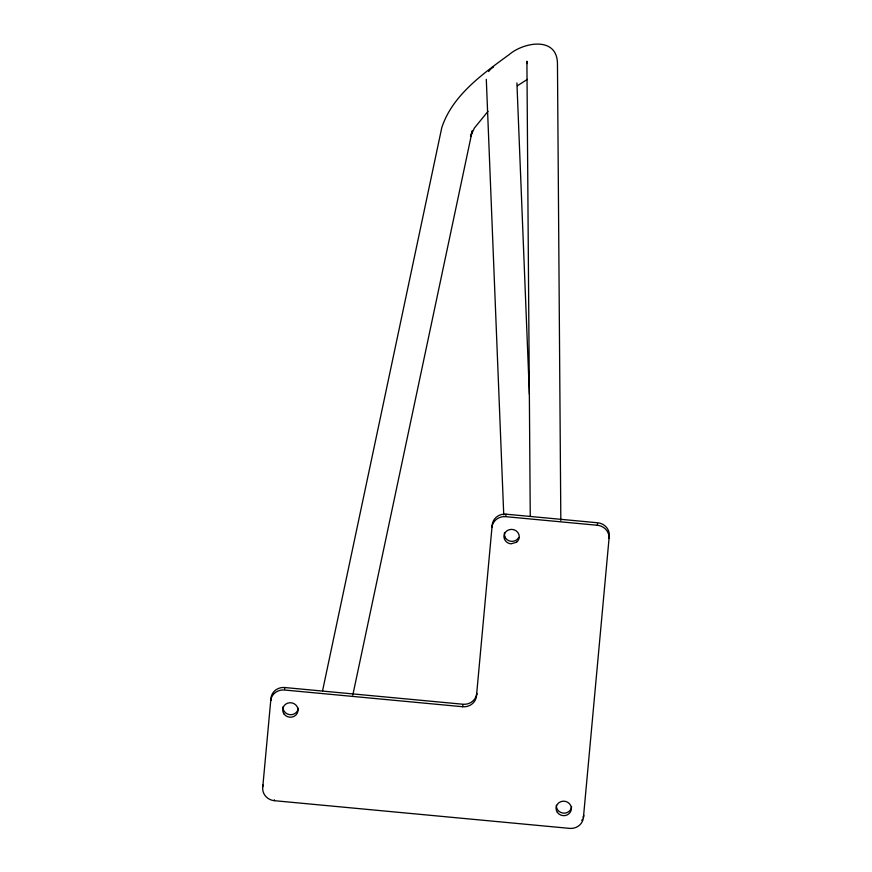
<?xml version="1.0" encoding="UTF-8"?>
<svg xmlns="http://www.w3.org/2000/svg" width="872" height="872" viewBox="0 0 872 872"><rect width="100%" height="100%" fill="white"/><g stroke="black" fill="none" stroke-linecap="round" stroke-linejoin="round"><path stroke-width="1.31" d="M476.581 695.071L476.766 693.404A12.786 12.077 6.4 0 1 462.934 704.238L284.773 687.528A12.786 12.077 6.4 0 0 270.941 698.363L262.723 787.46A12.786 12.077 6.4 0 0 274.353 800.681L569.59 828.378A12.786 12.077 6.4 0 0 583.423 817.554L609.277 535.997A12.786 12.077 6.4 0 0 597.647 522.775L506.022 514.175A12.786 12.077 6.4 0 0 492.19 525.009L476.483 695.9A12.786 12.077 6.4 0 1 462.651 706.734L284.49 690.014A12.786 12.077 6.4 0 0 270.658 700.848L270.843 699.191M262.821 786.631L263.006 784.964M284.588 689.185L284.773 687.528M274.353 800.681L274.44 799.853M462.651 706.734L462.847 705.077M492.102 525.838L491.917 527.505A12.786 12.077 6.4 0 1 505.738 516.671L597.375 525.271A12.786 12.077 6.4 0 1 608.994 538.493M505.836 515.843L506.022 514.175M597.375 525.271L597.56 523.603M609.092 537.664L609.277 535.997M583.423 817.554L583.608 815.887M322.531 690.929L441.788 127.606C452.437 95.201 482.805 73.891 509.215 54.555C523.658 42.172 557.284 36.024 557.459 63.765L560.827 520.551M352.789 695.191L472.264 130.844L470.499 136.37L474.368 128.086L488.004 111.354M517.445 85.739L527.375 79.352M527.189 63.602L526.906 61.247L530.252 516.224M516.911 82.938L529.391 394.275M486.303 79.341L503.744 514.84M504.452 532.53L504.67 537.97M488.603 71.548A15.336 14.17 -2.3 0 1 493.519 67.068M518.753 537.457A7.674 7.249 6.4 0 1 504.55 536.127M571.64 806.644A7.674 7.249 6.4 0 1 563.345 813.14A7.674 7.249 6.4 0 1 556.369 805.216M298.279 708.206A7.674 7.249 6.4 0 1 289.984 714.702A7.674 7.249 6.4 0 1 283.008 706.767M582.398 819.397A12.786 12.077 6.4 0 1 581.777 820.443M583.706 815.058A12.786 12.077 6.4 0 1 583.292 817.228M516.551 542.242L510.959 543.845A7.674 7.249 6.4 0 1 504.408 534.067A7.674 7.249 6.4 0 1 516.006 530.743A7.674 7.249 6.4 0 1 516.551 542.242M557.328 812.344A7.674 7.249 6.4 0 0 570.582 811.745A7.674 7.249 6.4 0 0 563.258 801.183A7.674 7.249 6.4 0 0 557.328 812.344M283.967 713.906A7.674 7.249 6.4 0 0 297.221 713.307A7.674 7.249 6.4 0 0 289.896 702.734A7.674 7.249 6.4 0 0 283.967 713.906"/></g></svg>
